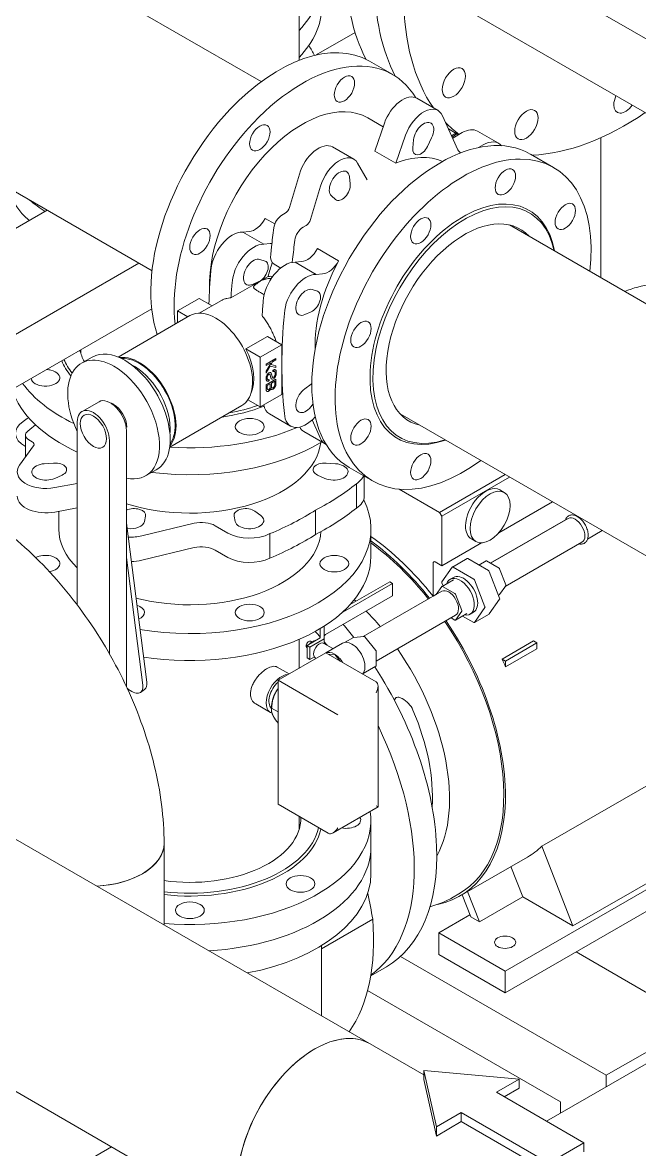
# Model space of a CAD drawing. Header units: millimetres. Extents: x -312439 to 477422, y -331570 to 212570.
# Drawn here: x 399040 to 399331, y 107353 to 107885 of the extents above; entities that cross this region are included whole.
import ezdxf

# ---------------------------------------------------------------- set-up
doc = ezdxf.new("R2010")
doc.units = ezdxf.units.MM

msp = doc.modelspace()

# ---------------------------------------------------------------- linework, layer by layer
at = {"color": 0, "linetype": 'Continuous', "lineweight": 0, "extrusion": (0, 0.816497, 0.57735)}
for p, q in [((396734.042, 109377.832), (401453.538, 106653.03)), ((396734.042, 109342.828), (401489.123, 106597.48)), ((399051.387, 107795.891), (398911.846, 107715.327)), ((399094.694, 107770.888), (398955.153, 107690.324)), ((399100.711, 107749.358), (398976.807, 107677.822)), ((399577.941, 107533.847), (399287.036, 107365.893))]:
    msp.add_line(p, q, dxfattribs=at)
at = {"color": 5, "linetype": 'Continuous', "lineweight": 0, "extrusion": (0, 0.816497, 0.57735)}
for p, q in [((398851.842, 108030.12), (399152.392, 107856.597)), ((398800.305, 107940.854), (399100.854, 107767.331)), ((399170.256, 107866.693), (399170.256, 107929.978)), ((399196.69, 107879.781), (399178.37, 107869.205)), ((399203.412, 107866.284), (399214.412, 107859.933)), ((399225.859, 107848.727), (399235.82, 107842.976)), ((399202.623, 107839.513), (399209.919, 107835.3)), ((399205.93, 107823.858), (399210.521, 107837.027)), ((399237.958, 107840.448), (399245.225, 107824.494)), ((399215.89, 107818.108), (399220.482, 107831.277)), ((399230.871, 107826.059), (399232.797, 107830.021)), ((399245.512, 107831.543), (399240.766, 107834.283)), ((399244.285, 107832.251), (399242.232, 107831.066)), ((399242.558, 107830.35), (399244.724, 107831.998)), ((399242.743, 107829.944), (399247.206, 107832.521)), ((399254.415, 107833.235), (399264.376, 107827.485)), ((399312.575, 107764.115), (399312.575, 107830.098)), ((399196.045, 107820.013), (399186.085, 107825.763)), ((399224.314, 107829.18), (399223.93, 107825.372)), ((399254.93, 107825.48), (399257.167, 107826.771)), ((399215.89, 107818.108), (399205.93, 107823.858)), ((399290.372, 107816.077), (399279.373, 107822.428)), ((399197.827, 107818.197), (399202.418, 107810.329)), ((399170.39, 107812.94), (399165.697, 107797.216)), ((399194.378, 107808.31), (399193.995, 107811.676)), ((399175.658, 107791.465), (399180.351, 107807.189)), ((399185.511, 107802.72), (399187.437, 107800.982)), ((399163.698, 107794.522), (399162.169, 107793.64)), ((399158.796, 107789.446), (399154.263, 107792.064)), ((399172.13, 107787.889), (399173.659, 107788.772)), ((399269.481, 107788.995), (399499.628, 107656.12)), ((399143.642, 107785.581), (399146.707, 107785.891)), ((399153.603, 107779.83), (399143.642, 107785.581)), ((399153.603, 107779.83), (399156.668, 107780.14)), ((399157.222, 107778.578), (399156.846, 107775.132)), ((399188.908, 107772.061), (399178.947, 107777.812)), ((399154.198, 107771.914), (399151.73, 107772.713)), ((399167.011, 107771.25), (399167.183, 107772.827)), ((399168.327, 107771.329), (399171.392, 107771.639)), ((399161.578, 107768.613), (399158.519, 107770.379)), ((399178.288, 107765.579), (399168.327, 107771.329)), ((399155.623, 107764.655), (399138.071, 107754.521)), ((399148.216, 107760.889), (399151.323, 107762.24)), ((399178.288, 107765.579), (399181.353, 107765.888)), ((399178.883, 107757.663), (399176.415, 107758.461)), ((399112.88, 107748.445), (399123.03, 107754.305)), ((399123.03, 107754.305), (399129.17, 107750.76)), ((399133.575, 107753.303), (399123.174, 107747.298)), ((399084.891, 107726.61), (399118.737, 107746.151)), ((399112.88, 107748.445), (399112.88, 107742.769)), ((399117.795, 107745.607), (399112.88, 107748.445)), ((399172.901, 107746.637), (399176.008, 107747.988)), ((399145.187, 107730.425), (399155.337, 107736.285)), ((399155.337, 107736.285), (399162.104, 107732.378)), ((399067.18, 107728.536), (399067.18, 107730)), ((399151.954, 107726.518), (399145.187, 107730.425)), ((399145.187, 107730.374), (399145.187, 107730.425)), ((399162.104, 107732.378), (399151.954, 107726.518)), ((399162.104, 107708.938), (399162.104, 107732.378)), ((399067.607, 107723.752), (399072.658, 107726.618)), ((399151.954, 107703.078), (399151.954, 107726.518)), ((399159.327, 107725.895), (399154.731, 107723.266)), ((399157.018, 107723.889), (399154.731, 107719.952)), ((399154.731, 107722.593), (399157.018, 107723.889)), ((399157.018, 107723.017), (399157.773, 107724.325)), ((399157.773, 107724.325), (399159.327, 107725.222)), ((399159.327, 107725.222), (399159.327, 107725.895)), ((399154.709, 107719.068), (399156.587, 107722.319)), ((399154.731, 107719.952), (399154.709, 107719.068)), ((399154.731, 107723.266), (399154.731, 107722.593)), ((399155.263, 107718.4), (399155.079, 107718.107)), ((399155.414, 107718.599), (399155.263, 107718.4)), ((399155.575, 107718.78), (399155.414, 107718.599)), ((399155.759, 107718.948), (399155.575, 107718.78)), ((399155.64, 107718.144), (399155.985, 107718.456)), ((399155.964, 107719.091), (399155.759, 107718.948)), ((399156.158, 107719.203), (399155.964, 107719.091)), ((399155.985, 107718.456), (399156.234, 107718.537)), ((399156.428, 107719.297), (399156.158, 107719.203)), ((399156.234, 107718.537), (399156.417, 107718.481)), ((399156.417, 107718.481), (399156.471, 107718.412)), ((399156.579, 107719.309), (399156.428, 107719.297)), ((399156.471, 107718.412), (399156.557, 107718.238)), ((399156.784, 107719.265), (399156.579, 107719.309)), ((399156.587, 107722.319), (399159.305, 107721.696)), ((399156.848, 107719.228), (399156.784, 107719.265)), ((399156.956, 107719.128), (399156.848, 107719.228)), ((399157.043, 107718.991), (399156.956, 107719.128)), ((399159.305, 107722.494), (399157.018, 107723.017)), ((399157.086, 107718.917), (399157.043, 107718.991)), ((399157.312, 107718.076), (399157.086, 107718.917)), ((399158.1, 107720.474), (399157.927, 107720.399)), ((399157.927, 107720.399), (399157.927, 107719.776)), ((399157.927, 107719.776), (399158.143, 107719.851)), ((399158.294, 107720.561), (399158.1, 107720.474)), ((399158.143, 107719.851), (399158.337, 107719.913)), ((399158.488, 107720.623), (399158.294, 107720.561)), ((399158.337, 107719.913), (399158.51, 107719.913)), ((399158.661, 107720.648), (399158.488, 107720.623)), ((399158.51, 107719.913), (399158.693, 107719.832)), ((399158.834, 107720.648), (399158.661, 107720.648)), ((399158.693, 107719.832), (399158.834, 107719.701)), ((399159.028, 107720.561), (399158.834, 107720.648)), ((399158.834, 107719.701), (399158.92, 107719.477)), ((399158.941, 107718.294), (399158.877, 107718.057)), ((399158.92, 107719.477), (399158.985, 107719.191)), ((399158.985, 107718.543), (399158.941, 107718.294)), ((399158.985, 107719.191), (399159.006, 107718.929)), ((399159.006, 107718.804), (399158.985, 107718.543)), ((399159.006, 107718.929), (399159.006, 107718.804)), ((399159.19, 107720.455), (399159.028, 107720.561)), ((399159.287, 107720.337), (399159.19, 107720.455)), ((399159.362, 107720.193), (399159.287, 107720.337)), ((399159.305, 107721.696), (399159.305, 107722.494)), ((399159.416, 107720.025), (399159.362, 107720.193)), ((399159.405, 107718.287), (399159.449, 107718.524)), ((399159.459, 107719.826), (399159.416, 107720.025)), ((399159.449, 107718.524), (399159.503, 107718.917)), ((399159.492, 107719.608), (399159.459, 107719.826)), ((399159.503, 107719.365), (399159.492, 107719.608)), ((399159.503, 107718.917), (399159.503, 107719.365)), ((399159.284, 107716.178), (399154.688, 107713.549)), ((399154.688, 107713.549), (399154.688, 107711.157)), ((399154.734, 107717.023), (399154.712, 107716.898)), ((399154.712, 107716.898), (399154.712, 107716.325)), ((399154.712, 107716.325), (399154.734, 107716.089)), ((399154.788, 107717.278), (399154.734, 107717.023)), ((399154.734, 107716.089), (399154.755, 107715.877)), ((399154.755, 107715.877), (399154.82, 107715.715)), ((399154.82, 107717.409), (399154.788, 107717.278)), ((399154.885, 107717.646), (399154.82, 107717.409)), ((399154.82, 107715.715), (399154.842, 107715.628)), ((399154.842, 107715.628), (399154.906, 107715.478)), ((399154.971, 107717.87), (399154.885, 107717.646)), ((399154.906, 107715.478), (399154.95, 107715.416)), ((399154.95, 107715.416), (399155.079, 107715.266)), ((399155.079, 107718.107), (399154.971, 107717.87)), ((399155.079, 107715.266), (399155.187, 107715.192)), ((399155.187, 107716.824), (399155.209, 107717.06)), ((399155.209, 107716.487), (399155.187, 107716.824)), ((399155.187, 107715.192), (399155.381, 107715.142)), ((399155.227, 107713.163), (399155.206, 107711.905)), ((399155.209, 107717.06), (399155.284, 107717.428)), ((399155.252, 107716.288), (399155.209, 107716.487)), ((399156.673, 107713.997), (399155.227, 107713.163)), ((399155.316, 107716.126), (399155.252, 107716.288)), ((399155.284, 107717.428), (399155.37, 107717.665)), ((399155.424, 107715.989), (399155.316, 107716.126)), ((399155.37, 107717.665), (399155.489, 107717.907)), ((399155.381, 107715.142), (399155.662, 107715.179)), ((399155.511, 107715.939), (399155.424, 107715.989)), ((399155.489, 107717.907), (399155.64, 107718.144)), ((399155.726, 107715.889), (399155.511, 107715.939)), ((399155.662, 107715.179), (399155.834, 107715.229)), ((399155.899, 107715.914), (399155.726, 107715.889)), ((399155.834, 107715.229), (399156.007, 107715.304)), ((399156.115, 107716.014), (399155.899, 107715.914)), ((399156.007, 107715.304), (399156.115, 107715.366)), ((399156.115, 107715.366), (399156.115, 107716.014)), ((399156.557, 107718.238), (399156.59, 107718.132)), ((399156.59, 107718.132), (399156.978, 107716.662)), ((399156.651, 107712.44), (399156.673, 107713.997)), ((399156.978, 107716.662), (399157.01, 107716.581)), ((399157.01, 107716.581), (399157.129, 107716.35)), ((399157.129, 107716.35), (399157.323, 107716.226)), ((399158.766, 107715.181), (399157.191, 107714.296)), ((399157.191, 107714.296), (399157.191, 107712.527)), ((399157.474, 107717.447), (399157.312, 107718.076)), ((399157.323, 107716.226), (399157.539, 107716.163)), ((399157.561, 107717.235), (399157.474, 107717.447)), ((399157.539, 107716.163), (399157.712, 107716.188)), ((399157.658, 107717.091), (399157.561, 107717.235)), ((399157.766, 107717.004), (399157.658, 107717.091)), ((399157.712, 107716.188), (399158.003, 107716.269)), ((399157.895, 107716.979), (399157.766, 107717.004)), ((399158.057, 107717.023), (399157.895, 107716.979)), ((399158.003, 107716.269), (399158.219, 107716.394)), ((399158.273, 107717.135), (399158.057, 107717.023)), ((399158.219, 107716.394), (399158.413, 107716.543)), ((399158.467, 107717.322), (399158.273, 107717.135)), ((399158.413, 107716.543), (399158.661, 107716.786)), ((399158.618, 107717.509), (399158.467, 107717.322)), ((399158.747, 107717.733), (399158.618, 107717.509)), ((399158.658, 107712.926), (399158.723, 107713.163)), ((399158.661, 107716.786), (399158.834, 107716.986)), ((399158.723, 107713.163), (399158.766, 107713.412)), ((399158.79, 107717.833), (399158.747, 107717.733)), ((399158.766, 107713.412), (399158.766, 107715.181)), ((399158.877, 107718.057), (399158.79, 107717.833)), ((399158.834, 107716.986), (399159.049, 107717.347)), ((399159.049, 107717.347), (399159.222, 107717.708)), ((399159.154, 107712.939), (399159.219, 107713.175)), ((399159.219, 107713.175), (399159.262, 107713.399)), ((399159.222, 107717.708), (399159.341, 107718.051)), ((399159.262, 107713.399), (399159.284, 107713.536)), ((399159.284, 107713.536), (399159.284, 107716.178)), ((399159.341, 107718.051), (399159.405, 107718.287)), ((399176.008, 107713.864), (399172.901, 107711.627)), ((399151.954, 107703.078), (399162.104, 107708.938)), ((399154.688, 107711.157), (399154.709, 107710.945)), ((399154.709, 107710.945), (399154.753, 107710.771)), ((399154.753, 107710.771), (399154.839, 107710.621)), ((399154.839, 107710.621), (399154.947, 107710.484)), ((399154.947, 107710.484), (399154.968, 107710.472)), ((399154.968, 107710.472), (399155.098, 107710.372)), ((399155.098, 107710.372), (399155.249, 107710.335)), ((399155.206, 107711.905), (399155.206, 107711.78)), ((399155.206, 107711.78), (399155.249, 107711.581)), ((399155.249, 107711.581), (399155.292, 107711.406)), ((399155.249, 107710.335), (399155.421, 107710.335)), ((399155.292, 107711.406), (399155.378, 107711.257)), ((399155.378, 107711.257), (399155.616, 107711.12)), ((399155.421, 107710.335), (399155.594, 107710.36)), ((399155.594, 107710.36), (399155.788, 107710.447)), ((399155.616, 107711.12), (399155.788, 107711.145)), ((399155.788, 107711.145), (399155.982, 107711.232)), ((399155.788, 107710.447), (399156.069, 107710.609)), ((399155.982, 107711.232), (399156.177, 107711.369)), ((399156.069, 107710.609), (399156.241, 107710.758)), ((399156.177, 107711.369), (399156.349, 107711.568)), ((399156.241, 107710.758), (399156.414, 107710.933)), ((399156.349, 107711.568), (399156.479, 107711.792)), ((399156.414, 107710.933), (399156.565, 107711.145)), ((399156.479, 107711.792), (399156.565, 107711.967)), ((399156.565, 107711.967), (399156.63, 107712.203)), ((399156.565, 107711.145), (399156.694, 107711.344)), ((399156.63, 107712.203), (399156.651, 107712.44)), ((399156.694, 107711.344), (399156.802, 107711.606)), ((399156.802, 107711.606), (399156.846, 107711.73)), ((399156.846, 107711.73), (399156.932, 107711.556)), ((399156.932, 107711.556), (399157.148, 107711.331)), ((399157.148, 107711.331), (399157.277, 107711.282)), ((399157.191, 107712.527), (399157.234, 107712.328)), ((399157.234, 107712.328), (399157.277, 107712.154)), ((399157.277, 107712.154), (399157.363, 107712.054)), ((399157.277, 107711.282), (399157.428, 107711.269)), ((399157.363, 107712.054), (399157.471, 107711.992)), ((399157.428, 107711.269), (399157.601, 107711.294)), ((399157.471, 107711.992), (399157.601, 107711.992)), ((399157.601, 107711.992), (399157.773, 107712.017)), ((399157.601, 107711.294), (399157.946, 107711.444)), ((399157.773, 107712.017), (399157.989, 107712.141)), ((399157.946, 107711.444), (399158.334, 107711.718)), ((399157.989, 107712.141), (399158.183, 107712.278)), ((399158.183, 107712.278), (399158.378, 107712.465)), ((399158.334, 107711.718), (399158.507, 107711.892)), ((399158.378, 107712.465), (399158.529, 107712.677)), ((399158.507, 107711.892), (399158.68, 107712.116)), ((399158.529, 107712.677), (399158.658, 107712.926)), ((399158.68, 107712.116), (399158.831, 107712.328)), ((399158.831, 107712.328), (399158.895, 107712.415)), ((399158.895, 107712.415), (399159.046, 107712.677)), ((399159.046, 107712.677), (399159.154, 107712.939)), ((399075.831, 107705.518), (399067.814, 107700.89)), ((399109.177, 107684.056), (399143.235, 107703.719)), ((399146.111, 107706.451), (399151.954, 107703.078)), ((399176.415, 107703.86), (399176.798, 107704.427)), ((399156.313, 107699.769), (399166.273, 107694.018)), ((399217.944, 107699.73), (399448.091, 107566.854)), ((399065.595, 107695.983), (399065.595, 107609.576)), ((399088.768, 107691.86), (399088.768, 107571.011)), ((399176.381, 107696.898), (399180.351, 107688.181)), ((399041.151, 107679.388), (399041.151, 107689.782)), ((399044.295, 107686.649), (399042.766, 107687.532)), ((399080.752, 107586.518), (399080.752, 107687.232)), ((399172.528, 107691.404), (399182.489, 107685.653)), ((399038.383, 107675.509), (399044.961, 107684.726)), ((399049.994, 107676.254), (399054.387, 107676.567)), ((399183.049, 107676.567), (399187.443, 107676.254)), ((399058.453, 107670.899), (399054.963, 107669.327)), ((399097.826, 107670.482), (399102.878, 107673.348)), ((399182.473, 107669.327), (399178.983, 107670.899)), ((399204.936, 107668.096), (399193.936, 107674.447)), ((399267.461, 107671.141), (399236.516, 107653.275)), ((399065.595, 107666.965), (399055.064, 107664.96)), ((399197.343, 107655.329), (399197.343, 107666.83)), ((399201.036, 107660.892), (399201.036, 107670.348)), ((399269.587, 107669.913), (399237.579, 107651.434)), ((399217.549, 107664.225), (399236.516, 107653.275)), ((399267.055, 107662.665), (399264.929, 107663.892)), ((399055.064, 107653.459), (399065.595, 107655.464)), ((399289.784, 107658.253), (399264.493, 107643.651)), ((399056.861, 107645.376), (399056.861, 107653.801)), ((399097.822, 107651.49), (399097.279, 107648.953)), ((399140.157, 107648.953), (399139.615, 107651.49)), ((399149.431, 107653.837), (399152.154, 107651.822)), ((399178.048, 107642.875), (399178.048, 107654.377)), ((399236.516, 107653.275), (399237.579, 107651.434)), ((399237.579, 107651.434), (399237.579, 107628.112)), ((399295.949, 107649.84), (399260.44, 107629.339)), ((399297.228, 107650.456), (399260.546, 107629.278)), ((399300.152, 107652.267), (399299.7, 107652.006)), ((399299.862, 107651.977), (399300.129, 107652.131)), ((399088.768, 107648.235), (399098.325, 107573.111)), ((399120.708, 107648.129), (399095.99, 107642.25)), ((399136.648, 107643.543), (399130.704, 107646.975)), ((399204.155, 107645.376), (399204.155, 107632.674)), ((399306.385, 107640.68), (399313.303, 107644.674)), ((399156.479, 107631.736), (399156.479, 107643.237)), ((399256.256, 107638.895), (399237.579, 107628.112)), ((399253.693, 107639.52), (399251.567, 107640.748)), ((399303.75, 107639.159), (399267.535, 107618.25)), ((399120.708, 107636.628), (399095.99, 107630.748)), ((399136.648, 107632.042), (399130.704, 107635.474)), ((399096.436, 107571.723), (399088.768, 107632)), ((399233.445, 107629.272), (399233.445, 107613.754)), ((399237.579, 107628.112), (399234.508, 107629.885)), ((399249.55, 107631.494), (399242.621, 107627.493)), ((399249.828, 107631.466), (399259.625, 107625.81)), ((399258.49, 107630.36), (399255.117, 107628.413)), ((399258.711, 107630.338), (399264.6, 107626.938)), ((399237.66, 107620.466), (399242.558, 107627.435)), ((399241.472, 107621.712), (399243.044, 107622.62)), ((399242.899, 107627.465), (399252.696, 107621.809)), ((399259.966, 107625.386), (399264.864, 107612.761)), ((399264.871, 107626.601), (399267.816, 107619.011)), ((399214.312, 107619.781), (399190.839, 107606.229)), ((399213.035, 107620.519), (399194.352, 107609.733)), ((399214.312, 107619.781), (399213.035, 107620.519)), ((399214.312, 107613.881), (399214.312, 107619.781)), ((399234.989, 107614.523), (399237.653, 107618.312)), ((399238.192, 107618.641), (399237.66, 107620.012)), ((399243.059, 107621.451), (399237.702, 107618.358)), ((399237.924, 107618.336), (399243.813, 107614.936)), ((399253.037, 107621.385), (399257.935, 107608.76)), ((399267.816, 107618.65), (399264.871, 107614.46)), ((399214.312, 107613.881), (399182.784, 107595.678)), ((399237.607, 107616.034), (399200.547, 107594.638)), ((399235.134, 107614.729), (399233.445, 107613.754)), ((399244.084, 107614.599), (399247.029, 107607.009)), ((399264.864, 107612.306), (399259.966, 107605.337)), ((399264.822, 107614.414), (399264.332, 107614.132)), ((399247.029, 107606.648), (399244.084, 107602.459)), ((399257.935, 107608.306), (399253.037, 107601.337)), ((399244.13, 107604.737), (399206.603, 107583.071)), ((399243.813, 107602.435), (399241.978, 107603.494)), ((399249.391, 107605.505), (399244.034, 107602.413)), ((399252.696, 107601.307), (399247.407, 107604.36)), ((399250.979, 107605.245), (399252.551, 107606.152)), ((399259.903, 107605.279), (399252.974, 107601.279)), ((399180.253, 107598.455), (399180.253, 107594.013)), ((399182.06, 107591.351), (399182.06, 107599.572)), ((399170.256, 107579.751), (399170.256, 107593.332)), ((399180.253, 107594.013), (399174.108, 107590.465)), ((399175.32, 107591.34), (399175.233, 107591.114)), ((399182.06, 107593.581), (399175.385, 107589.727)), ((399177.304, 107592.603), (399175.496, 107591.559)), ((399175.67, 107592.44), (399176.346, 107592.05)), ((399177.642, 107592.505), (399177.448, 107592.617)), ((399181.88, 107591.454), (399186.208, 107588.956)), ((399182.825, 107587.002), (399190.741, 107591.573)), ((399191.99, 107591.966), (399195.868, 107594.205)), ((399201.034, 107594.681), (399195.933, 107594.225)), ((399206.447, 107588.155), (399201.347, 107594.5)), ((399266.052, 107584.056), (399280.816, 107592.58)), ((399267.697, 107583.107), (399282.461, 107591.631)), ((399280.816, 107592.58), (399282.461, 107591.631)), ((399282.461, 107591.631), (399282.461, 107588.893)), ((399182.82, 107587.005), (399160.3, 107574.004)), ((399173.955, 107589.469), (399174.108, 107589.381)), ((399175.385, 107589.727), (399174.108, 107590.465)), ((399174.108, 107590.465), (399174.108, 107584.564)), ((399175.385, 107583.827), (399175.385, 107589.727)), ((399182.82, 107587.005), (399206.565, 107573.296)), ((399186.742, 107586.43), (399184.208, 107586.204)), ((399189.59, 107583.097), (399187.055, 107586.249)), ((399206.603, 107580.951), (399206.603, 107587.752)), ((399282.461, 107588.893), (399267.697, 107580.369)), ((399165.512, 107577.013), (399159.848, 107580.283)), ((399174.108, 107584.564), (399175.385, 107583.827)), ((399177.453, 107585.02), (399175.385, 107583.827)), ((399177.914, 107584.584), (399178.27, 107584.378)), ((399200.478, 107577.265), (399206.512, 107580.749)), ((399266.052, 107584.056), (399267.697, 107583.107)), ((399267.697, 107580.369), (399267.697, 107583.107)), ((399097.341, 107569.704), (399095.453, 107568.315)), ((399160.3, 107574.004), (399160.3, 107515.496)), ((399160.3, 107574.004), (399188.524, 107557.709)), ((399207.492, 107571.246), (399207.492, 107514.253)), ((398922.453, 107564.777), (399229.052, 107387.762)), ((399156.794, 107558.779), (399149.774, 107562.833)), ((399157.163, 107560.452), (399157.193, 107559.858)), ((399157.305, 107560.934), (399160.3, 107559.204)), ((399343.884, 107529.823), (399284.83, 107495.727)), ((399160.3, 107515.496), (399184.045, 107501.787)), ((399207.492, 107514.253), (399186.284, 107502.009)), ((399207.492, 107514.253), (399206.565, 107514.789)), ((399170.256, 107503.507), (399170.256, 107509.748)), ((399204.155, 107508.058), (399204.155, 107482.655)), ((399106.533, 107496.981), (399106.533, 107458.498)), ((399267.48, 107436.713), (399370.19, 107496.013)), ((399284.83, 107495.727), (399299.445, 107458.059)), ((399278.009, 107490.577), (399246.238, 107472.234)), ((399358.499, 107492.154), (399299.445, 107458.059)), ((399375.655, 107488.939), (399267.48, 107426.485)), ((399270.201, 107486.069), (399275.764, 107471.731)), ((398870.916, 107475.511), (400615.02, 106468.552)), ((399249.768, 107474.272), (399255.331, 107459.934)), ((399245.682, 107473.196), (399242.995, 107471.644)), ((399251.24, 107462.296), (399247.174, 107472.774)), ((399275.764, 107471.731), (399255.331, 107459.934)), ((399299.445, 107458.059), (399275.764, 107471.731)), ((399250.865, 107463.261), (399236.181, 107454.784)), ((399180.882, 107447.281), (399204.99, 107461.2)), ((399255.331, 107459.934), (399251.24, 107462.296)), ((399236.181, 107454.784), (399236.181, 107444.555)), ((399267.48, 107436.713), (399236.181, 107454.784)), ((399180.882, 107448.817), (399180.882, 107415.573)), ((399315.216, 107387.559), (399218.059, 107443.653)), ((399236.181, 107444.555), (399267.48, 107426.485)), ((399358.523, 107412.562), (399300.945, 107445.805)), ((399211.434, 107438.822), (399204.053, 107434.561)), ((399267.48, 107436.713), (399267.48, 107426.485)), ((399293.563, 107375.058), (399202.569, 107427.593)), ((399358.523, 107412.562), (399315.216, 107387.559)), ((399229.052, 107389.781), (399235.019, 107363.183)), ((399274.062, 107385.724), (399229.052, 107389.781)), ((399229.052, 107389.781), (399229.052, 107385.508)), ((399229.052, 107385.508), (399235.019, 107358.911)), ((399263.375, 107379.554), (399274.062, 107385.724)), ((399274.062, 107385.724), (399274.062, 107381.452)), ((399315.216, 107382.163), (399315.216, 107387.559)), ((399304.655, 107355.721), (399263.375, 107379.554)), ((399267.075, 107377.418), (399274.062, 107381.452)), ((399293.563, 107369.662), (399293.563, 107375.058)), ((399235.019, 107363.183), (399246.765, 107369.964)), ((399246.765, 107369.964), (399288.045, 107346.131)), ((399246.765, 107369.964), (399246.765, 107365.692)), ((399235.019, 107358.911), (399246.765, 107365.692)), ((399235.019, 107363.183), (399235.019, 107358.911)), ((399246.765, 107365.692), (399288.045, 107341.859)), ((399011.607, 107313.343), (399081.702, 107353.813)), ((399288.045, 107346.131), (399304.655, 107355.721)), ((399304.655, 107355.721), (399304.655, 107351.449))]:
    msp.add_line(p, q, dxfattribs=at)
at = {"color": 5, "linetype": 'Continuous', "lineweight": 0}
for centre, major_axis, ratio, start_param, end_param in [((399296.728, 107972.761), (-73.953, -128.091), 0.5773503, 5.4977871, 5.9328567), ((399095.435, 107904.55), (85.437, 0), 0.5773503, 5.7793774, 6.2831853), ((399095.435, 107904.55), (-85.437, 0), 0.5773503, 2.6377848, 3.1415927), ((399310.5, 107964.81), (-73.953, -128.091), 0.5773503, 5.4977871, 5.932538), ((399310.5, 107964.81), (73.953, 128.091), 0.5773503, 2.3561945, 2.7909454), ((399324.271, 107956.859), (73.953, 128.091), 0.5773503, 2.3561945, 2.8793797), ((399095.435, 107891.848), (-85.437, 0), 0.5773503, 2.6377848, 3.1415927), ((399160.694, 107792.293), (42.718, 73.99), 0.5773503, 0, 1.1780972), ((399171.694, 107785.942), (-42.718, -73.99), 0.5773503, 2.833735, 4.3196899), ((399095.435, 107855.344), (85.437, 0), 0.5773503, 0.2806931, 0.3790383), ((399171.694, 107785.942), (-30.929, -53.57), 0.5773503, 3.1415927, 5.5419755), ((399219.081, 107836.987), (6.778, 11.74), 0.5773503, 0, 1.8893036), ((399324.271, 107848.845), (-3.889, -6.736), 0.5773503, 4.8787573, 5.4977871), ((399160.694, 107792.293), (42.718, 73.99), 0.5773503, 1.1780972, 2.6758126), ((399229.042, 107831.236), (6.778, 11.74), 0.5773503, 5.8737687, 8.1724889), ((399324.271, 107956.859), (73.953, 128.091), 0.5773503, 3.4929582, 4.0163905), ((399324.271, 107848.845), (-3.889, -6.736), 0.5773503, 5.4977871, 7.6876133), ((399171.694, 107785.942), (-42.718, -73.99), 0.5773503, 4.3196899, 5.6302998), ((399229.042, 107831.236), (3.368, 5.834), 0.5773503, 4.8351545, 8.5166127), ((399324.271, 107956.859), (73.953, 128.091), 0.5773503, 2.9801795, 3.0785452), ((399236.654, 107748.438), (-42.718, -73.99), 0.5773503, 3.1415927, 6.2831853), ((399247.206, 107820.749), (7.209, 12.486), 0.5773503, 0, 0.7853982), ((399179.306, 107814.023), (-6.778, -11.74), 0.5773503, 3.1415927, 5.1218056), ((399227.799, 107827.054), (-2.756, -4.774), 0.5773503, 5.3750201, 7.9767471), ((399257.167, 107814.999), (7.209, 12.486), 0.5773503, 6.078, 7.0685835), ((399189.267, 107808.273), (6.778, 11.74), 0.5773503, 5.964678, 8.2633982), ((399247.654, 107742.087), (42.718, 73.99), 0.5773503, 5.3599285, 10.3480348), ((399209.154, 107764.315), (30.929, 53.57), 0.5773503, 0.06591, 0.6307786), ((399251.222, 107830.84), (-4.593, -7.956), 0.5773503, 5.8923976, 6.2577611), ((399189.267, 107808.273), (-3.368, -5.834), 0.5773503, 2.47896, 6.1604182), ((399190.51, 107805.525), (2.756, 4.774), 0.5773503, 3.0188256, 5.6205526), ((399247.654, 107742.087), (31.082, 53.835), 0.5773503, 5.6898207, 10.0181426), ((399248.347, 107741.687), (-30.592, -52.987), 0.5773503, 2.5724111, 6.8523669), ((399162.169, 107789.139), (-2.756, -4.774), 0.5773503, 3.9269908, 5.3544297), ((399163.698, 107797.023), (-1.531, -2.652), 0.5773503, 0.7853982, 1.961584), ((399248.347, 107741.687), (-26.182, -45.349), 0.5773503, 2.9636533, 6.4611246), ((399149.423, 107794.273), (4.593, 7.956), 0.5773503, 3.4957179, 4.7676151), ((399338.633, 107856.018), (-129.362, -224.061), 0.5773503, 5.3282352, 5.3682023), ((399172.13, 107783.388), (2.756, 4.774), 0.5773503, 0.7853982, 2.212837), ((399173.659, 107791.272), (1.531, 2.652), 0.5773503, 3.9269908, 5.1031767), ((399138.83, 107772.437), (7.202, 12.475), 0.5773503, 0.2933434, 2.3032668), ((399148.791, 107766.686), (7.202, 12.475), 0.5773503, 0.2933434, 2.3032668), ((399159.383, 107788.522), (4.593, 7.956), 0.5773503, 3.4957179, 3.6171654), ((399348.594, 107850.267), (129.362, 224.061), 0.5773503, 2.1866425, 2.2266097), ((399174.108, 107780.021), (4.593, 7.956), 0.5773503, 3.4957179, 4.7676151), ((399148.8, 107766.685), (-3.368, -5.834), 0.5773503, 3.2643581, 6.9458164), ((399151.8, 107766.982), (2.756, 4.774), 0.5773503, 3.8042237, 6.4059508), ((399162.685, 107777.596), (-4.166, -7.216), 0.5773503, 5.3639692, 6.2831853), ((399221.497, 107757.189), (-30.929, -53.57), 0.5773503, 4.7676151, 5.5340199), ((399184.068, 107774.27), (4.593, 7.956), 0.5773503, 3.4957179, 4.7676151), ((399311.575, 107849.2), (-130.146, -225.419), 0.5773503, 5.3865482, 5.4573057), ((399163.515, 107758.185), (7.202, 12.475), 0.5773503, 0.2933434, 2.3032668), ((399196.812, 107771.441), (-30.929, -53.57), 0.5773503, 5.0382336, 5.1546022), ((399321.535, 107843.45), (-130.146, -225.419), 0.5773503, 5.3865482, 5.4177363), ((399278.439, 107810.067), (-134.252, -57.078), 0.1043952, 5.905742, 5.9619009), ((399173.476, 107752.434), (7.202, 12.475), 0.5773503, 0.2933434, 2.3032668), ((399173.484, 107752.433), (-3.368, -5.834), 0.5773503, 3.2643581, 6.9458164), ((399176.485, 107752.73), (2.756, 4.774), 0.5773503, 3.8042237, 6.4059508), ((399336.26, 107834.949), (-130.146, -225.419), 0.5773503, 5.3865482, 5.4177363), ((399130.986, 107724.935), (-12.249, 21.216), 0.5773503, 5.4977871, 6.2831853), ((399130.986, 107724.935), (-12.249, 21.216), 0.5773503, 3.1415927, 5.4977871), ((399346.22, 107829.198), (-130.146, -225.419), 0.5773503, 5.3865482, 5.6090261), ((399118.718, 107733.887), (-52.364, 0), 0.5773503, 0.1356051, 0.3154513), ((399087.768, 107699.983), (-15.11, 26.635), 0.5823607, 5.5021835, 6.2831853), ((399132.417, 107725.761), (-11.637, 20.155), 0.5773503, 3.5288004, 4.6095015), ((399118.718, 107733.087), (62.164, 0), 0.5773503, 3.3737912, 3.5840523), ((399118.718, 107733.887), (-61.184, 0), 0.5773503, 0.2411076, 0.4328411), ((399082.716, 107697.117), (-15.11, 26.635), 0.5823607, 5.5021835, 7.7405636), ((399094.856, 107704.075), (-12.249, 21.216), 0.5773503, 3.3370905, 6.064011), ((399094.856, 107704.075), (11.962, -20.719), 0.5773503, 0.2430827, 2.8735652), ((399087.768, 107699.983), (-15.11, 26.635), 0.5823607, 3.1415927, 5.5021835), ((399050.536, 107716.781), (6.798, 0), 0.5773503, 3.219288, 7.4612826), ((399050.536, 107716.781), (6.798, 0), 0.5773503, 1.1780972, 1.4931009), ((399082.716, 107697.117), (-15.11, 26.635), 0.5823607, 2.6525624, 5.5021835), ((399092.488, 107702.708), (11.962, -20.719), 0.5773503, 0.7853982, 2.4306295), ((399118.718, 107733.087), (85.437, 0), 0.5773503, 3.5347183, 4.0161848), ((399176.485, 107709.673), (2.756, 4.774), 0.5773503, 0.8477105, 0.9081637), ((399118.718, 107720.385), (-85.437, 0), 0.5773503, 0.1857305, 0.8997743), ((399173.484, 107706.505), (-3.368, -5.834), 0.5773503, 4.0497563, 7.7312146), ((399073.173, 107691.608), (-5.359, 9.282), 0.5773503, 3.9269908, 7.0685835), ((399081.19, 107696.236), (-5.359, 9.282), 0.5773503, 3.9269908, 6.2831853), ((399082.716, 107697.117), (-4.387, 7.599), 0.5773503, 5.4977871, 5.7209135), ((399082.716, 107697.117), (-4.387, 7.599), 0.5773503, 3.9269908, 5.4977871), ((399118.718, 107733.087), (62.164, 0), 0.5773503, 4.957345, 5.3101533), ((399118.718, 107733.887), (-61.184, 0), 0.5773503, 1.8767054, 2.1214244), ((399163.515, 107712.244), (-7.202, -12.475), 0.5773503, 5.7112688, 6.2831853), ((399243.442, 107602.37), (-260.291, 0), 0.5773503, 5.5936799, 5.6090261), ((399173.476, 107706.493), (-7.202, -12.475), 0.5773503, 5.5507149, 7.5144461), ((399050.804, 107690.619), (-14.405, 0), 0.5773503, 5.5507149, 7.1196252), ((399253.441, 107605.402), (-258.723, 0), 0.5773503, 5.6433419, 5.6673391), ((399118.718, 107733.087), (85.437, 0), 0.5773503, 4.6007168, 5.3468184), ((399092.488, 107702.708), (11.962, -20.719), 0.5773503, 0.6644004, 0.7853982), ((399179.306, 107703.144), (-6.778, -11.74), 0.5773503, 5.9220989, 6.2831853), ((399046.663, 107689.782), (-5.512, 0), 0.5773503, 5.6411446, 7.0685835), ((399042.129, 107685.399), (3.062, 0), 0.5773503, 5.8923976, 7.0685835), ((399118.718, 107720.385), (-85.437, 0), 0.5773503, 1.3592649, 2.3860967), ((399189.267, 107697.393), (-6.778, -11.74), 0.5773503, 5.8737687, 6.3559681), ((399118.718, 107688.631), (61.857, 0), 0.5773503, 4.2069694, 6.2172753), ((399050.819, 107672.393), (-6.737, 0), 0.5773503, 4.8351545, 8.5166127), ((399055.062, 107673.408), (5.512, 0), 0.5773503, 5.3750201, 7.9767471), ((399182.374, 107673.408), (-5.512, 0), 0.5773503, 4.5896219, 7.191349), ((399186.618, 107672.393), (6.737, 0), 0.5773503, 4.0497563, 7.7312146), ((399050.819, 107672.393), (-13.556, 0), 0.5773503, 5.8737687, 8.1724889), ((399186.618, 107672.393), (14.418, 0), 0.5773503, 5.5512125, 6.0603737), ((399091.145, 107710.467), (130.347, 0), 0.5773503, 5.4421677, 5.6646456), ((399258.248, 107652.32), (6.681, 11.572), 0.5773503, 0, 2.3561945), ((399050.819, 107660.892), (-13.556, 0), 0.5773503, 0, 1.8893036), ((399186.618, 107660.892), (14.418, 0), 0.5773503, 5.5512125, 6.2831853), ((399092.351, 107651.88), (5.512, 0), 0.5773503, 6.1604182, 8.5615294), ((399118.718, 107645.376), (-85.437, 0), 0.5773503, 1.2914827, 3.4255664), ((399145.085, 107651.88), (5.512, 0), 0.5773503, 0.6626311, 3.2643581), ((399091.145, 107698.965), (130.347, 0), 0.5773503, 5.4421677, 5.6646456), ((399146.843, 107649.429), (-6.737, 0), 0.5773503, 0.1227655, 3.8042237), ((399080.898, 107704.55), (-130.347, 0), 0.5773503, 2.1893361, 2.411814), ((399300.489, 107644.807), (-3.261, 5.649), 0.5773503, 3.1415927, 6.2831853), ((399118.718, 107645.376), (61.857, 0), 0.5773503, 3.1415927, 3.6794575), ((399090.593, 107649.429), (-6.737, 0), 0.5773503, 1.3471198, 3.0188256), ((399118.718, 107645.376), (61.857, 0), 0.5773503, 4.2884502, 6.2501807), ((399124.208, 107643.225), (-9.187, 0), 0.5773503, 3.9269908, 5.1031767), ((399258.248, 107652.32), (6.681, 11.572), 0.5773503, 2.3561945, 3.1415927), ((399090.593, 107649.429), (-13.556, 0), 0.5773503, 1.4981579, 1.9802129), ((399146.843, 107649.429), (-14.418, 0), 0.5773503, 0.7853982, 2.3027692), ((399080.898, 107693.049), (-130.347, 0), 0.5773503, 2.1893361, 2.411814), ((399196.241, 107562.65), (-51.65, 89.461), 0.5773503, 4.963372, 5.3892281), ((399194.587, 107561.695), (-51.65, 89.461), 0.5773503, 4.9623116, 5.3664265), ((399194.587, 107561.695), (-51.095, 88.499), 0.5773503, 4.9650872, 5.3649902), ((399050.536, 107629.07), (-6.798, 0), 0.5773503, 4.3196899, 5.4538374), ((399124.208, 107631.723), (-9.187, 0), 0.5773503, 3.9269908, 5.1031767), ((399050.536, 107629.07), (-6.798, 0), 0.5773503, 1.8547005, 4.3196899), ((399090.593, 107637.928), (-13.556, 0), 0.5773503, 1.6063018, 1.9802129), ((399118.718, 107632.674), (85.437, 0), 0.5773503, 4.4531001, 6.2831853), ((399146.843, 107637.928), (-14.418, 0), 0.5773503, 0.7853982, 2.3027692), ((399234.508, 107628.658), (-0.752, 1.302), 0.5773503, 5.4977871, 7.0685835), ((399249.828, 107631.012), (-0.278, 0.482), 0.5773503, 5.4977871, 6.2831853), ((399258.711, 107629.977), (-0.221, 0.383), 0.5773503, 5.4977871, 6.2831853), ((399246.225, 107613.478), (4.754, -8.234), 0.5773503, 5.8158119, 9.8921514), ((399242.899, 107627.011), (-0.278, 0.482), 0.5773503, 5.4977871, 6.5449847), ((399247.797, 107614.386), (4.754, -8.234), 0.5773503, 0, 3.1415927), ((399259.625, 107625.355), (0.278, -0.482), 0.5773503, 1.3089969, 2.3561945), ((399264.6, 107626.576), (0.221, -0.383), 0.5773503, 1.3089969, 2.3561945), ((399238, 107620.042), (-0.278, 0.482), 0.5773503, 0.2617994, 1.3089969), ((399237.924, 107617.975), (-0.221, 0.383), 0.5773503, 5.4977871, 6.5449847), ((399252.696, 107621.355), (0.278, -0.482), 0.5773503, 1.3089969, 2.3561945), ((399267.545, 107618.987), (0.221, -0.383), 0.5773503, 0.2617994, 1.3089969), ((399180.119, 107553.342), (-43.226, 74.87), 0.5773503, 5.2159755, 5.2294596), ((399240.868, 107610.385), (-3.261, 5.649), 0.5773503, 3.1415927, 6.2831853), ((399243.813, 107614.575), (0.221, -0.383), 0.5773503, 1.3089969, 2.3561945), ((399264.6, 107614.797), (0.221, -0.383), 0.5773503, 0, 0.2617994), ((399264.524, 107612.73), (0.278, -0.482), 0.5773503, 0.2617994, 1.3089969), ((399090.476, 107606.011), (-6.798, 0), 0.5773503, 2.2115169, 4.2182907), ((399180.119, 107553.342), (-43.226, 74.87), 0.5773503, 5.0123986, 5.1333992), ((399246.758, 107606.985), (0.221, -0.383), 0.5773503, 0.2617994, 1.3089969), ((399257.595, 107608.73), (0.278, -0.482), 0.5773503, 0.2617994, 1.3089969), ((399194.587, 107561.695), (-51.65, 89.461), 0.5773503, 2.9524415, 4.8337321), ((399194.587, 107561.695), (-51.095, 88.499), 0.5773503, 3.1415927, 4.8350577), ((399243.813, 107602.796), (0.221, -0.383), 0.5773503, 5.4977871, 6.5449847), ((399252.696, 107601.761), (0.278, -0.482), 0.5773503, 5.4977871, 6.5449847), ((399259.625, 107605.761), (0.278, -0.482), 0.5773503, 0, 0.2617994), ((399143.387, 107532.134), (-57.417, 99.449), 0.5773503, 5.0265175, 5.0589383), ((399154.017, 107538.272), (-57.417, 99.449), 0.5773503, 4.9537942, 5.0251378), ((399174.813, 107590.955), (0.858, 1.486), 0.5773503, 0, 3.1415927), ((399175.496, 107591.324), (0.144, 0.249), 0.5773503, 0.7853982, 1.8325957), ((399179.897, 107588.019), (-1.983, -3.435), 0.5773503, 3.1415927, 5.4977871), ((399177.304, 107592.368), (0.144, 0.249), 0.5773503, 0, 0.7853982), ((399184.533, 107594.668), (-2.473, 0), 0.5773503, 5.4977871, 6.2831853), ((399143.387, 107532.134), (-57.417, 99.449), 0.5773503, 4.9815743, 5.0013814), ((399195.127, 107583.977), (-4.386, 7.596), 0.5773503, 5.4977871, 6.2831853), ((399195.127, 107583.977), (-4.386, 7.596), 0.5773503, 3.3213391, 5.4977871), ((399196.09, 107593.822), (-0.221, 0.383), 0.5773503, 6.0213859, 6.2831853), ((399201.19, 107594.278), (-0.221, 0.383), 0.5773503, 4.9741884, 6.0213859), ((399179.897, 107588.019), (-1.983, -3.435), 0.5773503, 5.4977871, 6.2831853), ((399186.899, 107579.226), (-4.386, 7.596), 0.5773503, 5.4977871, 6.2093647), ((399186.899, 107586.027), (-0.221, 0.383), 0.5773503, 4.9741884, 6.0213859), ((399186.899, 107579.226), (-4.386, 7.596), 0.5773503, 4.7862096, 5.4977871), ((399206.291, 107587.933), (-0.221, 0.383), 0.5773503, 3.9269908, 4.9741884), ((399180.119, 107553.342), (-43.226, 74.87), 0.5773503, 3.4789374, 4.8575334), ((399154.017, 107538.272), (-57.417, 99.449), 0.5773503, 3.1415927, 4.804294), ((399206.291, 107581.132), (0.221, -0.383), 0.5773503, 0, 0.7853982), ((399206.871, 107568.787), (-51.65, 89.461), 0.5773503, 4.5137724, 4.5532806), ((399161.832, 107567.505), (-5.037, -8.725), 0.5773503, 3.470345, 6.4115219), ((399090.373, 107575.223), (5.08, -6.908), 0.493747, 5.0906228, 7.0092366), ((399092.262, 107576.612), (-5.08, 6.908), 0.493747, 3.1415927, 3.867644), ((399161.832, 107567.505), (-4.119, -7.134), 0.5773503, 4.1930306, 6.1353165), ((399165.151, 107565.588), (-5.658, -9.799), 0.5773503, 4.5782962, 4.8432887), ((399204.325, 107569.418), (2.239, 3.879), 0.5773503, 4.712389, 6.2831853), ((399165.151, 107565.588), (-5.658, -9.799), 0.5773503, 4.8432887, 5.5545371), ((399176.93, 107551.5), (39.782, -68.904), 0.5773503, 0.7105714, 1.3652852), ((399143.387, 107532.134), (-57.417, 99.449), 0.5773503, 3.2007023, 4.5878407), ((399118.718, 107508.058), (85.437, 0), 0.5773503, 4.5692775, 6.366352), ((399118.718, 107508.859), (52.364, 0), 0.5773503, 4.4775345, 6.2969219), ((399192.518, 107508.058), (6.798, 0), 0.5773503, 4.3841816, 6.6113927), ((399118.718, 107508.859), (-61.184, 0), 0.5773503, 1.3702967, 3.0166001), ((399118.718, 107508.058), (62.164, 0), 0.5773503, 4.515092, 6.165932), ((399186.284, 107505.666), (-2.239, -3.879), 0.5773503, 0, 1.5707963), ((399071.531, 107496.981), (-35.002, 0), 0.5773503, 1.6624263, 3.1415927), ((399071.531, 107496.981), (35.002, 0), 0.5773503, 5.4977871, 6.2831853), ((399118.718, 107495.357), (85.437, 0), 0.5773503, 4.8172377, 6.2831853), ((399118.718, 107495.357), (-85.437, 0), 0.5773503, 1.675645, 3.1415927), ((399226.359, 107580.038), (-51.65, 89.461), 0.5773503, 3.1415927, 3.284293), ((399071.531, 107496.981), (35.002, 0), 0.5773503, 4.804019, 5.4977871), ((399118.718, 107482.655), (-85.437, 0), 0.5773503, 1.8926277, 3.1415927), ((399092.759, 107498.79), (-81.089, 140.45), 0.5773503, 4.1339189, 4.2178889), ((399118.446, 107501.532), (61.479, -106.485), 0.5773503, 0.2650802, 0.8815024), ((399177.678, 107357.912), (25.769, 44.633), 0.5773503, 0, 3.1415927), ((399177.678, 107357.912), (25.769, 44.633), 0.5773503, 0, 2.3561945)]:
    msp.add_ellipse(centre, major_axis=major_axis, ratio=ratio, start_param=start_param, end_param=end_param, dxfattribs=at)
for centre, major_axis in [((399243.261, 107856.081), (-3.889, -6.736)), ((399191.664, 107853.143), (-3.399, -5.887)), ((399277.5, 107836.313), (-3.889, -6.736)), ((399151.724, 107830.083), (-3.399, -5.887)), ((399267.624, 107809.287), (3.399, 5.887)), ((399295.866, 107792.982), (3.399, 5.887)), ((399227.684, 107786.228), (3.399, 5.887)), ((399123.482, 107781.167), (-3.399, -5.887)), ((399199.442, 107737.311), (3.399, 5.887)), ((399073.173, 107691.608), (-4.387, 7.599)), ((399146.96, 107693.722), (6.798, 0)), ((399199.442, 107691.192), (3.399, 5.887)), ((399227.684, 107674.886), (3.399, 5.887)), ((399260.374, 107651.093), (6.681, 11.572)), ((399186.901, 107629.07), (-6.798, 0)), ((399146.96, 107606.011), (-6.798, 0)), ((399170.903, 107477.93), (6.798, 0)), ((399118.718, 107465.45), (6.798, 0)), ((399267.48, 107450.351), (5.011, 0))]:
    msp.add_ellipse(centre, major_axis=major_axis, ratio=0.5773503, dxfattribs=at)
for points, knots in [([(399032.746, 107806.653), (399032.802, 107806.429), (399032.862, 107806.204), (399034.014, 107802.077), (399036.099, 107798.348), (399040.173, 107793.579), (399041.48, 107792.258), (399042.909, 107790.996)], [0.92817676, 0.92817676, 0.92817676, 0.92817676, 0.94527954, 0.94527954, 1.24360278, 1.24360278, 1.3643592, 1.3643592, 1.3643592, 1.3643592]), ([(399157.12, 107763.647), (399156.844, 107763.657), (399156.566, 107763.656), (399155.918, 107763.627), (399155.547, 107763.592), (399154.979, 107763.505), (399154.788, 107763.471), (399154.4, 107763.391), (399154.204, 107763.345), (399153.819, 107763.243), (399153.626, 107763.187), (399153.238, 107763.061), (399153.043, 107762.992), (399152.667, 107762.844), (399152.486, 107762.766), (399152.15, 107762.608), (399151.995, 107762.527), (399151.722, 107762.369), (399151.596, 107762.288), (399151.472, 107762.196), (399151.456, 107762.184), (399151.441, 107762.172)], [51.063755, 51.063755, 51.063755, 51.063755, 52.6285046, 52.6285046, 54.6760979, 54.6760979, 55.6998945, 55.6998945, 56.7236912, 56.7236912, 57.6713727, 57.6713727, 58.6190541, 58.6190541, 59.5667356, 59.5667356, 60.514417, 60.514417, 61.4620985, 61.4620985, 61.6056307, 61.6056307, 61.6056307, 61.6056307]), ([(399155.623, 107764.655), (399156.022, 107764.69), (399156.426, 107764.706), (399157.162, 107764.702), (399157.495, 107764.687), (399157.828, 107764.659)], [214.5298209, 214.5298209, 214.5298209, 214.5298209, 217.0409516, 217.0409516, 219.0942857, 219.0942857, 219.0942857, 219.0942857]), ([(399365.56, 107757.689), (399365.079, 107757.851), (399364.598, 107758.009), (399355.215, 107760.973), (399345.815, 107762.156), (399332.184, 107760.327), (399327.928, 107759.233), (399323.863, 107757.598)], [4.91715408, 4.91715408, 4.91715408, 4.91715408, 4.93503834, 4.93503834, 5.26465227, 5.26465227, 5.41588395, 5.41588395, 5.41588395, 5.41588395]), ([(399149.175, 107760.335), (399149.119, 107760.288), (399149.07, 107760.241), (399148.95, 107760.115), (399148.891, 107760.035), (399148.807, 107759.883), (399148.782, 107759.811), (399148.745, 107759.609), (399148.766, 107759.484), (399148.873, 107759.241), (399148.959, 107759.123), (399149.181, 107758.885), (399149.317, 107758.765), (399149.63, 107758.521), (399149.807, 107758.397), (399150.388, 107758.012), (399150.839, 107757.741), (399151.811, 107757.168), (399152.331, 107756.868), (399152.857, 107756.564), (399153.151, 107756.394), (399153.461, 107756.216), (399153.782, 107756.032)], [-16.9568767, -16.9568767, -16.9568767, -16.9568767, -16.4214311, -16.4214311, -15.4903209, -15.4903209, -14.5592107, -14.5592107, -12.7393093, -12.7393093, -10.919408, -10.919408, -9.0995067, -9.0995067, -7.2796053, -7.2796053, -3.6398027, -3.6398027, 0, 0, 0, 2.0404213, 2.0404213, 2.0404213, 2.0404213]), ([(399138.071, 107754.521), (399137.923, 107754.518), (399137.777, 107754.512), (399137.129, 107754.47), (399136.64, 107754.402), (399135.697, 107754.197), (399135.242, 107754.06), (399134.376, 107753.726), (399133.964, 107753.528), (399133.575, 107753.303)], [16.8661181, 16.8661181, 16.8661181, 16.8661181, 17.9028988, 17.9028988, 21.4834786, 21.4834786, 25.0640584, 25.0640584, 28.6446382, 28.6446382, 28.6446382, 28.6446382]), ([(399159.412, 107733.932), (399159.2, 107734.554), (399158.972, 107735.174), (399158.45, 107736.493), (399158.151, 107737.19), (399157.521, 107738.554), (399157.191, 107739.221), (399156.507, 107740.512), (399156.141, 107741.159), (399155.369, 107742.44), (399154.961, 107743.075), (399154.107, 107744.317), (399153.662, 107744.925), (399153.066, 107745.684), (399152.932, 107745.853), (399152.795, 107746.02)], [190.2429852, 190.2429852, 190.2429852, 190.2429852, 193.3510743, 193.3510743, 196.9316463, 196.9316463, 200.5122183, 200.5122183, 204.0927981, 204.0927981, 207.6733778, 207.6733778, 211.2539576, 211.2539576, 212.2907384, 212.2907384, 212.2907384, 212.2907384]), ([(399014.783, 107655.897), (399025.307, 107649.82), (399035.196, 107642.221), (399053.538, 107624.749), (399061.986, 107614.868), (399077.048, 107593.535), (399083.659, 107582.085), (399094.603, 107558.374), (399098.936, 107546.118), (399104.896, 107521.497), (399106.533, 107509.133), (399106.533, 107496.981)], [1.5707963, 1.5707963, 1.5707963, 1.5707963, 1.8849556, 1.8849556, 2.1991149, 2.1991149, 2.5132741, 2.5132741, 2.8274334, 2.8274334, 3.1415927, 3.1415927, 3.1415927, 3.1415927]), ([(399302.415, 107638.388), (399302.671, 107638.338), (399302.929, 107638.311), (399303.721, 107638.307), (399304.251, 107638.423), (399305.136, 107638.875), (399305.5, 107639.183), (399306.097, 107639.953), (399306.32, 107640.422), (399306.629, 107641.519), (399306.691, 107642.161), (399306.632, 107643.537), (399306.501, 107644.275), (399306.065, 107645.749), (399305.76, 107646.484), (399305.01, 107647.883), (399304.567, 107648.547), (399303.578, 107649.747), (399303.034, 107650.281), (399301.882, 107651.169), (399301.274, 107651.521), (399300.051, 107651.977), (399299.433, 107652.087), (399298.314, 107652.013), (399297.809, 107651.863), (399296.97, 107651.358), (399296.629, 107651.026), (399296.166, 107650.348), (399296.01, 107650.027), (399295.892, 107649.685)], [1.8909525, 1.8909525, 1.8909525, 1.8909525, 2.0312373, 2.0312373, 2.326965, 2.326965, 2.5878307, 2.5878307, 2.8682132, 2.8682132, 3.1921128, 3.1921128, 3.5331635, 3.5331635, 3.8720413, 3.8720413, 4.2087433, 4.2087433, 4.5465858, 4.5465858, 4.8875883, 4.8875883, 5.2208086, 5.2208086, 5.5084528, 5.5084528, 5.7690152, 5.7690152, 5.9630291, 5.9630291, 5.9630291, 5.9630291]), ([(399159.848, 107580.283), (399159.577, 107580.44), (399159.266, 107580.55), (399158.574, 107580.656), (399158.194, 107580.651), (399157.382, 107580.527), (399156.951, 107580.407), (399156.064, 107580.064), (399155.609, 107579.841), (399154.712, 107579.323), (399154.24, 107579.011), (399153.285, 107578.29), (399152.801, 107577.882), (399151.857, 107576.993), (399151.397, 107576.512), (399150.535, 107575.509), (399150.133, 107574.987), (399149.414, 107573.945), (399149.072, 107573.389), (399148.463, 107572.239), (399148.197, 107571.647), (399147.766, 107570.462), (399147.602, 107569.869), (399147.385, 107568.722), (399147.334, 107568.167), (399147.334, 107567.649)], [62.1376785, 62.1376785, 62.1376785, 62.1376785, 65.2444673, 65.2444673, 68.351256, 68.351256, 71.4580448, 71.4580448, 74.5648335, 74.5648335, 77.6716223, 77.6716223, 80.778411, 80.778411, 83.8851998, 83.8851998, 86.9919885, 86.9919885, 90.0989359, 90.0989359, 93.2058833, 93.2058833, 96.3128307, 96.3128307, 99.419778, 99.419778, 99.419778, 99.419778]), ([(399147.334, 107567.649), (399147.334, 107567.131), (399147.385, 107566.616), (399147.602, 107565.636), (399147.766, 107565.172), (399148.197, 107564.33), (399148.463, 107563.953), (399149.072, 107563.308), (399149.414, 107563.041), (399149.774, 107562.833)], [0, 0, 0, 0, 3.1069474, 3.1069474, 6.2138948, 6.2138948, 9.3208421, 9.3208421, 12.4277895, 12.4277895, 12.4277895, 12.4277895]), ([(399215.373, 107564.901), (399215.424, 107565.019), (399215.479, 107565.131), (399215.622, 107565.385), (399215.714, 107565.519), (399215.815, 107565.637)], [60.4384535, 60.4384535, 60.4384535, 60.4384535, 61.1672301, 61.1672301, 62.2021853, 62.2021853, 62.2021853, 62.2021853]), ([(399215.815, 107565.637), (399215.95, 107565.794), (399216.135, 107565.909), (399216.628, 107566.039), (399216.927, 107566.042), (399217.743, 107565.912), (399218.306, 107565.709), (399219.919, 107564.864), (399221.006, 107564.03), (399222.72, 107562.176), (399223.475, 107561.137), (399223.993, 107559.924)], [-18.8520508, -18.8520508, -18.8520508, -18.8520508, -16.6572549, -16.6572549, -14.2967967, -14.2967967, -10.7569531, -10.7569531, -4.804859, -4.804859, 0, 0, 0, 0])]:
    msp.add_open_spline(points, degree=3, knots=knots, dxfattribs=at)
for points in [[(399043.09, 107800.681), (399045.289, 107798.767), (399047.768, 107796.99), (399050.485, 107795.37)], [(399300.129, 107652.131), (399300.17, 107652.155), (399300.213, 107652.18), (399300.256, 107652.207)], [(399231.992, 107467.091), (399235.831, 107468.125), (399239.546, 107469.653), (399242.995, 107471.644)]]:
    msp.add_open_spline(points, degree=3, dxfattribs=at)
for points, weights in [([(399160.3, 107569.955), (399159.409, 107568.809), (399158.803, 107567.548)], [1.01882245573, 1.01726251621, 1]), ([(399158.803, 107567.548), (399157.498, 107564.83), (399157.305, 107560.934)], [1, 1.0379548493, 1]), ([(399215.223, 107564.549), (399215.299, 107564.725), (399215.373, 107564.901)], [1.00009830124, 1.00005118917, 1]), ([(399157.305, 107560.934), (399156.938, 107559.599), (399157.759, 107557.785)], [1, 1.0379548493, 1]), ([(399157.759, 107557.785), (399158.483, 107556.184), (399160.3, 107553.812)], [1, 1.03335792342, 1.00808033252])]:
    msp.add_rational_spline(points, weights, degree=2, dxfattribs=at)

doc.saveas('drawing.dxf')
